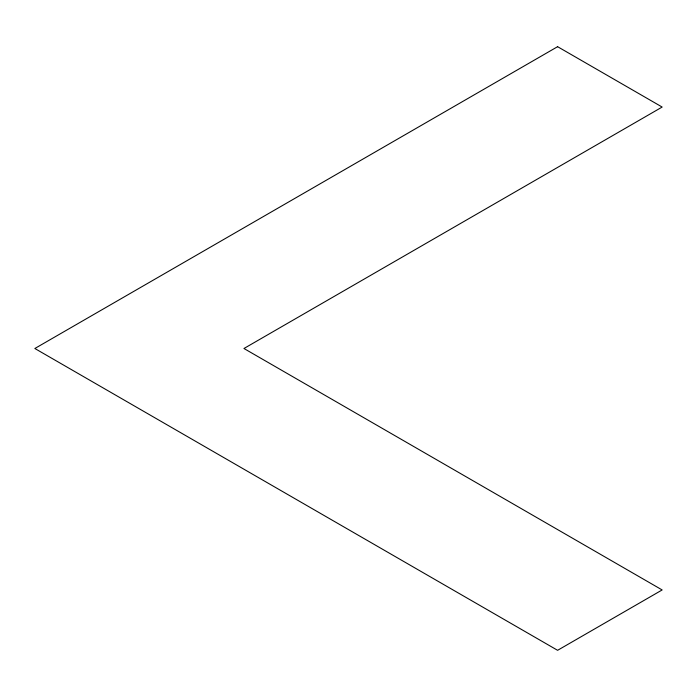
<?xml version="1.0" encoding="UTF-8"?>
<svg xmlns="http://www.w3.org/2000/svg" width="697" height="697" viewBox="0 0 697 697"><rect width="100%" height="100%" fill="white"/><g stroke="black" fill="none" stroke-linecap="round" stroke-linejoin="round"><path stroke-width="1.05" d="M557.6 46.69L34.85 348.5L557.6 650.31L662.15 589.95L243.95 348.5L662.15 107.05L557.6 46.69"/></g></svg>
